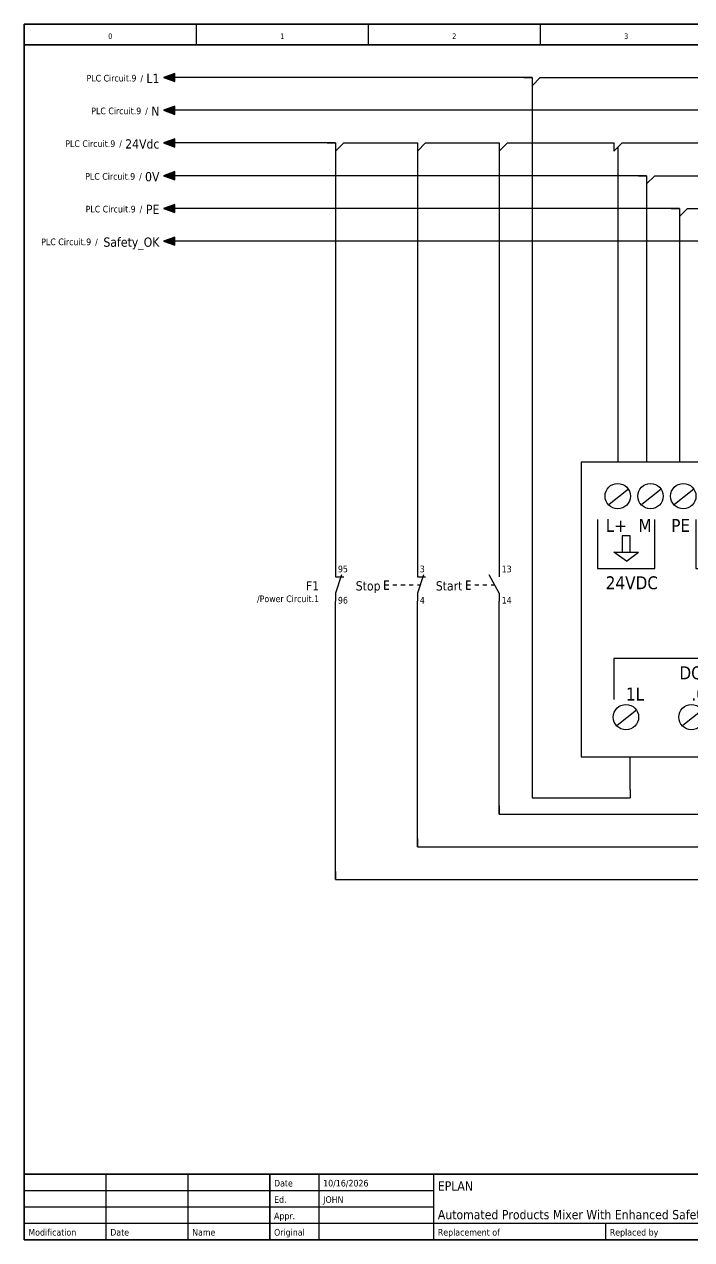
# Model space of a CAD drawing. Header units: millimetres. Extents: x 0 to 420, y 0 to 297.
# Drawn here: x 0 to 163, y 0 to 297 of the extents above; entities that cross this region are included whole.
import ezdxf
from ezdxf.enums import TextEntityAlignment as Align

# ---------------------------------------------------------------- set-up
doc = ezdxf.new("R2010")
doc.units = ezdxf.units.MM
for name, color, linetype, lineweight in [('EPLAN201', 7, 'Continuous', 35), ('EPLAN300', 5, 'Continuous', 25), ('EPLAN304', 5, 'Continuous', 25), ('EPLAN311', 1, 'Continuous', 25), ('EPLAN400', 5, 'Continuous', 35), ('EPLAN403', 5, 'Continuous', 35), ('EPLAN407', 5, 'Continuous', 35), ('EPLAN420', 7, 'Continuous', 35), ('EPLAN421', 5, 'Continuous', 35), ('EPLAN440', 73, 'Continuous', 35), ('EPLAN442', 73, 'Continuous', 35), ('EPLAN451', 7, 'Continuous', 35), ('EPLAN452', 7, 'Continuous', 35), ('EPLAN453', 7, 'Continuous', 35), ('EPLAN500', 7, 'Continuous', 35), ('EPLAN501', 7, 'Continuous', 35), ('EPLAN502', 7, 'Continuous', 35), ('EPLAN503', 7, 'Continuous', 35), ('EPLAN504', 7, 'Continuous', 35), ('EPLAN512', 3, 'Continuous', 35), ('EPLAN514', 5, 'Continuous', 35)]:
    doc.layers.add(name, color=color, linetype=linetype, lineweight=lineweight)
doc.styles.add('Tahoma', font='')
doc.styles.get('Tahoma').set_extended_font_data('Tahoma')

# ---------------------------------------------------------------- blocks, each defined once
blk = doc.blocks.new('EPLFRAME')
at = {"layer": 'EPLAN201', "linetype": 'Continuous', "lineweight": 25, "ltscale": 4}
for p, q in [((42, 297), (42, 292)), ((84, 297), (84, 292)), ((126, 297), (126, 292)), ((20, 0), (20, 16)), ((40, 0), (40, 16)), ((72, 0), (72, 16)), ((100, 0), (100, 16)), ((0, 12), (100, 12)), ((0, 8), (100, 8)), ((0, 4), (184, 4)), ((142, 0), (142, 4))]:
    blk.add_line(p, q, dxfattribs=at)
at = {"layer": 'EPLAN201', "linetype": 'Continuous', "lineweight": 35, "ltscale": 4}
for p, q in [((0, 292), (420, 292)), ((0, 16), (420, 16)), ((60, 0), (60, 16))]:
    blk.add_line(p, q, dxfattribs=at)
blk.add_lwpolyline([(0, 0), (420, 0), (420, 297), (0, 297)], close=True, dxfattribs=at)
at = {"layer": 'EPLAN201', "color": 7, "style": 'Tahoma'}
for s, height, p in [('Date', 1.625, (61, 13)), ('Ed.', 1.625, (61, 9)), ('Appr.', 1.625, (61, 5)), ('Modification', 1.6254, (1, 1)), ('Date', 1.625, (21, 1)), ('Name', 1.625, (41, 1)), ('Original', 1.625, (61, 1)), ('Replacement of', 1.6254, (101, 1)), ('Replaced by', 1.6254, (143, 1))]:
    blk.add_text(s, height=height, dxfattribs=at).set_placement(p)
at = {"layer": 'EPLAN451', "color": 7, "style": 'Tahoma'}
for tag, p, height in [('14_10014', (101, 12), 2.26), ('14_10015', (185, 12), 2.26), ('14_10011', (101, 5), 2.26), ('14_10013', (332, 5), 1.63), ('14_10151', (73, 1), 1.63), ('14_10300', (415, 1), 1.63)]:
    blk.add_attdef(tag, p, '', height=height, dxfattribs=at)
blk.add_attdef('4_25020', text='', height=1.63, dxfattribs=at).set_placement((413, 1), align=Align.RIGHT)
at = {"layer": 'EPLAN452', "color": 7, "style": 'Tahoma'}
for tag, p, height in [('4_11041', (1, 17), 2.26), ('4_11071[1]', (1, 13), 1.63), ('4_11074[1]', (21, 13), 1.63), ('4_11070[1]', (41, 13), 1.63), ('4_11024', (73, 13), 1.63), ('4_11011', (231, 12), 2.26), ('4_11030', (301, 12), 2.26), ('4_20132_1001', (374, 13), 1.63), ('4_11071[2]', (1, 9), 1.63), ('4_11074[2]', (21, 9), 1.63), ('4_11070[2]', (41, 9), 1.63), ('4_11022', (73, 9), 1.63), ('4_20134_1001', (374, 9), 1.63), ('4_11071[3]', (1, 5), 1.63), ('4_11074[3]', (21, 5), 1.63), ('4_11070[3]', (41, 5), 1.63), ('4_11080', (73, 5), 1.63), ('4_11059', (301, 5), 1.63)]:
    blk.add_attdef(tag, p, '', height=height, dxfattribs=at)
for tag, height, p in [('4_11040', 2.26, (419, 17)), ('4_11000', 1.63, (419, 5)), ('4_11085', 1.63, (141, 1)), ('4_11086', 1.63, (183, 1))]:
    blk.add_attdef(tag, text='', height=height, dxfattribs=at).set_placement(p, align=Align.RIGHT)
at = {"layer": 'EPLAN453', "color": 7, "style": 'Tahoma'}
for tag, p in [('53_19005_1', (21, 293)), ('53_19005', (63, 293)), ('53_19005_8', (105, 293)), ('53_19005_6', (147, 293)), ('53_19005_7', (189, 293)), ('53_19005_9', (231, 293)), ('53_19005_3', (273, 293)), ('53_19005_2', (315, 293)), ('53_19005_4', (357, 293)), ('53_19005_5', (399, 293))]:
    blk.add_attdef(tag, text='', height=1.35, dxfattribs=at).set_placement(p, align=Align.BOTTOM_CENTER)
blk = doc.blocks.new('EPLSYM_LibraryIEC_symbol_Symbol16_Variant0_Placement1')
at = {"layer": 'EPLAN300', "lineweight": 25, "ltscale": 4}
for p, q in [((-112.44, 35.41), (-117.17, 31.63)), ((-104.44, 35.41), (-109.17, 31.63)), ((-96.44, 35.41), (-101.17, 31.63)), ((-88.44, 35.41), (-93.17, 31.63)), ((-80.44, 35.41), (-85.17, 31.63)), ((-70.44, 35.41), (-75.17, 31.63)), ((-62.44, 35.41), (-67.17, 31.63)), ((-54.44, 35.41), (-59.17, 31.63)), ((-46.44, 35.41), (-51.17, 31.63)), ((-38.44, 35.41), (-43.17, 31.63)), ((-30.44, 35.41), (-35.17, 31.63)), ((-22.44, 35.41), (-27.17, 31.63)), ((-14.44, 35.41), (-19.17, 31.63)), ((-6.44, 35.41), (-11.17, 31.63)), ((1.56, 35.41), (-3.17, 31.63)), ((9.56, 35.41), (4.83, 31.63)), ((17.56, 35.41), (12.83, 31.63)), ((25.56, 35.41), (20.83, 31.63)), ((33.56, 35.41), (28.83, 31.63)), ((41.56, 35.41), (36.83, 31.63)), ((51.56, 35.41), (46.83, 31.63)), ((59.56, 35.41), (54.83, 31.63)), ((67.56, 35.41), (62.83, 31.63)), ((-120, 28), (-120, 16)), ((-106, 16), (-106, 28)), ((-96, 28), (-96, 16)), ((-82, 16), (-82, 28)), ((-78, 28), (-78, 16)), ((42, 16), (42, 28)), ((46, 28), (46, 16)), ((68, 16), (68, 28)), ((-89.05, 24.15), (-92, 22)), ((-89.05, 24.15), (-86, 22)), ((-86, 22), (-92, 22)), ((-116, 20), (-110, 20)), ((-112.95, 17.85), (-116, 20)), ((-112.95, 17.85), (-110, 20)), ((-120, 16), (-106, 16)), ((-96, 16), (-82, 16)), ((-78, 16), (42, 16)), ((46, 16), (68, 16)), ((-28, -6), (-116, -6)), ((-116, -6), (-116, -16)), ((-28, -16), (-28, -6)), ((70, -6), (-22, -6)), ((-22, -6), (-22, -16)), ((70, -16), (70, -6)), ((-110.44, -18.59), (-115.17, -22.37)), ((-94.44, -18.59), (-99.17, -22.37)), ((-78.44, -18.59), (-83.17, -22.37)), ((-62.44, -18.59), (-67.17, -22.37)), ((-46.44, -18.59), (-51.17, -22.37)), ((-30.44, -18.59), (-35.17, -22.37)), ((-14.44, -18.59), (-19.17, -22.37)), ((3.56, -18.59), (-1.17, -22.37)), ((19.56, -18.59), (14.83, -22.37)), ((35.56, -18.59), (30.83, -22.37)), ((51.56, -18.59), (46.83, -22.37)), ((67.56, -18.59), (62.83, -22.37))]:
    blk.add_line(p, q, dxfattribs=at)
for points in [[(-124, -30), (78, -30), (78, 42), (-124, 42)], [(-114, 20), (-112, 20), (-112, 24), (-114, 24)], [(-90, 18), (-88, 18), (-88, 22), (-90, 22)]]:
    blk.add_lwpolyline(points, close=True, dxfattribs=at)
for centre in [(-115.06, 33.7), (-107.06, 33.7), (-99.06, 33.7), (-91.06, 33.7), (-83.06, 33.7), (-73.06, 33.7), (-65.06, 33.7), (-57.06, 33.7), (-49.06, 33.7), (-41.06, 33.7), (-33.06, 33.7), (-25.06, 33.7), (-17.06, 33.7), (-9.06, 33.7), (-1.06, 33.7), (6.94, 33.7), (14.94, 33.7), (22.94, 33.7), (30.94, 33.7), (38.94, 33.7), (48.94, 33.7), (56.94, 33.7), (64.94, 33.7), (-113.06, -20.3), (-97.06, -20.3), (-81.06, -20.3), (-65.06, -20.3), (-49.06, -20.3), (-33.06, -20.3), (-17.06, -20.3), (0.94, -20.3), (16.94, -20.3), (32.94, -20.3), (48.94, -20.3), (64.94, -20.3)]:
    blk.add_circle(centre, 3.1, dxfattribs=at)
at = {"layer": 'EPLAN300', "color": 5, "style": 'Tahoma'}
for s, height, p in [('L+', 3.16, (-118, 24)), ('M', 3.16, (-110, 24)), ('PE', 3.16, (-102, 24)), ('L+', 3.16, (-94, 24)), ('M', 3.16, (-86, 24)), ('1M', 3.16, (-76, 24)), ('.0', 3.16, (-68, 24)), ('.1', 3.16, (-60, 24)), ('.2', 3.16, (-52, 24)), ('.3', 3.16, (-44, 24)), ('.4', 3.16, (-36, 24)), ('.5', 3.16, (-28, 24)), ('.6', 3.16, (-20, 24)), ('.7', 3.16, (-12, 24)), ('.0', 3.16, (-4, 24)), ('.1', 3.16, (4, 24)), ('.2', 3.16, (12, 24)), ('.3', 3.16, (20, 24)), ('.4', 3.16, (28, 24)), ('.5', 3.16, (36, 24)), ('2M', 3.16, (46, 24)), ('0', 3.16, (54, 24)), ('1', 3.16, (62, 24)), ('DI a', 3.16, (-68, 18)), ('DI b', 3.16, (-4, 18)), ('AI', 3.16, (54, 18)), ('24VDC', 3.16, (-118, 10)), ('24VDC', 3.16, (-94, 10)), ('24VDC INPUTS', 3.1605, (-34, 10)), ('ANALOG INPUTS', 3.1605, (42, 10)), ('DQ a', 3.16, (-100, -12)), ('DQ b', 3.16, (44, -12)), ('1L', 3.16, (-113.06, -17.2)), ('.0', 3.16, (-97.06, -17.2)), ('.1', 3.16, (-81.06, -17.2)), ('.2', 3.16, (-65.06, -17.2)), ('.3', 3.16, (-49.06, -17.2)), ('.4', 3.16, (-33.06, -17.2)), ('2L', 3.16, (-17.06, -17.2)), ('.5', 3.16, (0.94, -17.2)), ('.6', 3.16, (17.73, -17.3)), ('.7', 3.16, (32.94, -17.2)), ('.0', 3.16, (48.94, -17.2)), ('.1', 3.16, (64.94, -17.2))]:
    blk.add_text(s, height=height, dxfattribs=at).set_placement(p, align=Align.BOTTOM_LEFT)
at = {"layer": 'EPLAN420', "color": 7, "style": 'Tahoma'}
for tag, p in [('17_20028[1]', (-113.5, 40.8)), ('17_20028[2]', (-105.5, 40.8)), ('17_20028[3]', (-97.5, 40.8)), ('17_20028[4]', (-89.5, 40.8)), ('17_20028[5]', (-81.5, 40.8)), ('17_20028[6]', (-71.5, 40.8)), ('17_20028[7]', (-63.5, 40.8)), ('17_20028[8]', (-55.5, 40.8)), ('17_20028[9]', (-47.5, 40.8)), ('17_20028[10]', (-39.5, 40.8)), ('17_20028[11]', (-31.5, 40.8)), ('17_20028[12]', (-23.5, 40.8)), ('17_20028[13]', (-15.5, 40.8)), ('17_20028[14]', (-7.5, 40.8)), ('17_20028[15]', (0.5, 40.8)), ('17_20028[16]', (8.5, 40.8)), ('17_20028[17]', (16.5, 40.8)), ('17_20028[18]', (24.5, 40.8)), ('17_20028[19]', (32.5, 40.8)), ('17_20028[20]', (40.5, 40.8)), ('17_20028[21]', (50.5, 40.8)), ('17_20028[22]', (58.5, 40.8)), ('17_20028[23]', (66.5, 40.8)), ('17_20028[35]', (-113.5, -31.7)), ('17_20028[24]', (-97.5, -31.7)), ('17_20028[25]', (-81.5, -31.7)), ('17_20028[26]', (-65.5, -31.7)), ('17_20028[27]', (-49.5, -31.7)), ('17_20028[28]', (-33.5, -31.7)), ('17_20028[29]', (-17.5, -31.7)), ('17_20028[30]', (0.5, -31.7)), ('17_20028[31]', (16.5, -31.7)), ('17_20028[32]', (32.5, -31.7)), ('17_20028[33]', (48.5, -31.7)), ('17_20028[34]', (64.5, -31.7))]:
    blk.add_attdef(tag, text='', height=1.63, dxfattribs=at).set_placement(p, align=Align.BOTTOM_LEFT)
at = {"layer": 'EPLAN421', "color": 5, "style": 'Tahoma'}
for tag, p in [('17_20029[1]', (-113.5, 43.5)), ('17_20029[2]', (-105.5, 43.5)), ('17_20029[3]', (-97.5, 43.5)), ('17_20029[4]', (-89.5, 43.5)), ('17_20029[5]', (-81.5, 43.5)), ('17_20029[6]', (-71.5, 43.5)), ('17_20029[7]', (-63.5, 43.5)), ('17_20029[8]', (-55.5, 43.5)), ('17_20029[9]', (-47.5, 43.5)), ('17_20029[10]', (-39.5, 43.5)), ('17_20029[11]', (-31.5, 43.5)), ('17_20029[12]', (-23.5, 43.5)), ('17_20029[13]', (-15.5, 43.5)), ('17_20029[14]', (-7.5, 43.5)), ('17_20029[15]', (0.5, 43.5)), ('17_20029[16]', (8.5, 43.5)), ('17_20029[17]', (16.5, 43.5)), ('17_20029[18]', (24.5, 43.5)), ('17_20029[19]', (32.5, 43.5)), ('17_20029[20]', (40.5, 43.5)), ('17_20029[21]', (50.5, 43.5)), ('17_20029[22]', (58.5, 43.5)), ('17_20029[23]', (66.5, 43.5)), ('17_20029[35]', (-113.5, -33.65)), ('17_20029[24]', (-97.5, -33.65)), ('17_20029[25]', (-81.5, -33.65)), ('17_20029[26]', (-65.5, -33.65)), ('17_20029[27]', (-49.5, -33.65)), ('17_20029[28]', (-33.5, -33.65)), ('17_20029[29]', (-17.5, -33.65)), ('17_20029[30]', (0.5, -33.65)), ('17_20029[31]', (16.5, -33.65)), ('17_20029[32]', (32.5, -33.65)), ('17_20029[33]', (48.5, -33.65)), ('17_20029[34]', (64.5, -33.65))]:
    blk.add_attdef(tag, text='', height=1.17, dxfattribs=at).set_placement(p, align=Align.BOTTOM_LEFT)
blk = doc.blocks.new('EPLSYM_LibraryIEC_symbol_Symbol36_Variant0_Placement1')
at = {"layer": 'EPLAN300', "linetype": 'Continuous', "lineweight": 25}
for p, q in [((0, 4), (0, 2)), ((0, -2), (0, -4))]:
    blk.add_line(p, q, dxfattribs=at)
at = {"layer": 'EPLAN300', "linetype": 'Continuous', "lineweight": 25, "ltscale": 4}
for p, q in [((-8, 1), (-8, -1)), ((-8, 1), (-7, 1)), ((-8, 0), (-7, 0)), ((-6, 0), (-5, 0)), ((-4, 0), (-3, 0)), ((-2, 0), (-1, 0)), ((1.5, 2.5), (0, -2)), ((0, 2), (2, 2)), ((0, 0), (0.65, 0)), ((-8, -1), (-7, -1))]:
    blk.add_line(p, q, dxfattribs=at)
at = {"layer": 'EPLAN400', "color": 5, "style": 'Tahoma'}
blk.add_attdef('17_20010', text='', height=2.26, dxfattribs=at).set_placement((-9, -0.23), align=Align.MIDDLE_RIGHT)
at = {"layer": 'EPLAN420', "color": 7, "style": 'Tahoma'}
blk.add_attdef('17_20028[1]', text='', height=1.63, dxfattribs=at).set_placement((0.6, 2.6), align=Align.BOTTOM_LEFT)
blk.add_attdef('17_20028[2]', text='', height=1.63, dxfattribs=at).set_placement((0.6, -2.93), align=Align.TOP_LEFT)
at = {"layer": 'EPLAN421', "color": 5, "style": 'Tahoma'}
blk.add_attdef('17_20029[1]', text='', height=1.17, dxfattribs=at).set_placement((0.6, 5.3), align=Align.BOTTOM_LEFT)
blk.add_attdef('17_20029[2]', text='', height=1.17, dxfattribs=at).set_placement((0.6, -5.53), align=Align.TOP_LEFT)
at = {"layer": 'EPLAN440', "color": 73, "style": 'Tahoma'}
blk.add_attdef('17_20300', text='', height=1.63, dxfattribs=at).set_placement((-9, -3.39), align=Align.MIDDLE_RIGHT)
at = {"layer": 'EPLAN500', "color": 7, "style": 'Tahoma'}
blk.add_attdef('17_20027', text='', height=1.63, dxfattribs=at).set_placement((-9, -6.09), align=Align.MIDDLE_RIGHT)
at = {"layer": 'EPLAN501', "color": 7, "style": 'Tahoma'}
blk.add_attdef('17_20011', text='', height=1.63, dxfattribs=at).set_placement((-9, -11.49), align=Align.MIDDLE_RIGHT)
at = {"layer": 'EPLAN502', "color": 7, "style": 'Tahoma'}
blk.add_attdef('17_20025', text='', height=1.63, dxfattribs=at).set_placement((-9, -14.19), align=Align.MIDDLE_RIGHT)
at = {"layer": 'EPLAN503', "color": 7, "style": 'Tahoma'}
blk.add_attdef('17_20024', text='', height=1.63, dxfattribs=at).set_placement((-9, -16.89), align=Align.MIDDLE_RIGHT)
at = {"layer": 'EPLAN504', "color": 7, "style": 'Tahoma'}
blk.add_attdef('17_20901[1]', text='', height=1.63, dxfattribs=at).set_placement((-9, -8.79), align=Align.MIDDLE_RIGHT)
at = {"layer": 'EPLAN512', "color": 3, "style": 'Tahoma'}
blk.add_attdef('17_20201[1]', text='', height=1.63, dxfattribs=at).set_placement((-9, -19.59), align=Align.MIDDLE_RIGHT)
blk = doc.blocks.new('EPLSYM_LibraryIEC_symbol_Symbol2_Variant0_Placement1')
at = {"layer": 'EPLAN300', "linetype": 'Continuous', "lineweight": 25}
for p, q in [((0, 4), (0, 2)), ((0, -2), (0, -4))]:
    blk.add_line(p, q, dxfattribs=at)
at = {"layer": 'EPLAN300', "linetype": 'Continuous', "lineweight": 25, "ltscale": 4}
for p, q in [((1.5, 2.5), (0, -2)), ((0, 2), (2, 2))]:
    blk.add_line(p, q, dxfattribs=at)
at = {"layer": 'EPLAN400', "color": 5, "style": 'Tahoma'}
blk.add_attdef('17_20010', text='', height=2.26, dxfattribs=at).set_placement((-4, -0.23), align=Align.MIDDLE_RIGHT)
at = {"layer": 'EPLAN420', "color": 7, "style": 'Tahoma'}
blk.add_attdef('17_20028[1]', text='', height=1.63, dxfattribs=at).set_placement((0.6, 2.6), align=Align.BOTTOM_LEFT)
blk.add_attdef('17_20028[2]', text='', height=1.63, dxfattribs=at).set_placement((0.6, -2.93), align=Align.TOP_LEFT)
at = {"layer": 'EPLAN421', "color": 5, "style": 'Tahoma'}
blk.add_attdef('17_20029[1]', text='', height=1.17, dxfattribs=at).set_placement((0.6, 5.3), align=Align.BOTTOM_LEFT)
blk.add_attdef('17_20029[2]', text='', height=1.17, dxfattribs=at).set_placement((0.6, -5.53), align=Align.TOP_LEFT)
at = {"layer": 'EPLAN440', "color": 73, "style": 'Tahoma'}
blk.add_attdef('17_20300', text='', height=1.63, dxfattribs=at).set_placement((-4, -3.39), align=Align.MIDDLE_RIGHT)
at = {"layer": 'EPLAN500', "color": 7, "style": 'Tahoma'}
blk.add_attdef('17_20027', text='', height=1.63, dxfattribs=at).set_placement((-4, -6.09), align=Align.MIDDLE_RIGHT)
at = {"layer": 'EPLAN501', "color": 7, "style": 'Tahoma'}
blk.add_attdef('17_20011', text='', height=1.63, dxfattribs=at).set_placement((-4, -11.49), align=Align.MIDDLE_RIGHT)
at = {"layer": 'EPLAN502', "color": 7, "style": 'Tahoma'}
blk.add_attdef('17_20025', text='', height=1.63, dxfattribs=at).set_placement((-4, -14.19), align=Align.MIDDLE_RIGHT)
at = {"layer": 'EPLAN503', "color": 7, "style": 'Tahoma'}
blk.add_attdef('17_20024', text='', height=1.63, dxfattribs=at).set_placement((-4, -16.89), align=Align.MIDDLE_RIGHT)
at = {"layer": 'EPLAN504', "color": 7, "style": 'Tahoma'}
blk.add_attdef('17_20901[1]', text='', height=1.63, dxfattribs=at).set_placement((-4, -8.79), align=Align.MIDDLE_RIGHT)
at = {"layer": 'EPLAN512', "color": 3, "style": 'Tahoma'}
blk.add_attdef('17_20201[1]', text='', height=1.63, dxfattribs=at).set_placement((-4, -19.59), align=Align.MIDDLE_RIGHT)
blk = doc.blocks.new('EPLSYM_LibraryIEC_symbol_Symbol35_Variant0_Placement1')
at = {"layer": 'EPLAN300', "linetype": 'Continuous', "lineweight": 25}
for p, q in [((0, 4), (0, 2)), ((0, -2), (0, -4))]:
    blk.add_line(p, q, dxfattribs=at)
at = {"layer": 'EPLAN300', "linetype": 'Continuous', "lineweight": 25, "ltscale": 4}
for p, q in [((-8, 1), (-7, 1)), ((-8, 1), (-8, -1)), ((-8, 0), (-7, 0)), ((-6, 0), (-5, 0)), ((-4, 0), (-3, 0)), ((0, -2), (-2.5, 2.5)), ((-2, 0), (-1.12, 0)), ((-8, -1), (-7, -1))]:
    blk.add_line(p, q, dxfattribs=at)
at = {"layer": 'EPLAN400', "color": 5, "style": 'Tahoma'}
blk.add_attdef('17_20010', text='', height=2.26, dxfattribs=at).set_placement((-9, -0.23), align=Align.MIDDLE_RIGHT)
at = {"layer": 'EPLAN420', "color": 7, "style": 'Tahoma'}
blk.add_attdef('17_20028[1]', text='', height=1.63, dxfattribs=at).set_placement((0.6, 2.6), align=Align.BOTTOM_LEFT)
blk.add_attdef('17_20028[2]', text='', height=1.63, dxfattribs=at).set_placement((0.6, -2.93), align=Align.TOP_LEFT)
at = {"layer": 'EPLAN421', "color": 5, "style": 'Tahoma'}
blk.add_attdef('17_20029[1]', text='', height=1.17, dxfattribs=at).set_placement((0.6, 5.3), align=Align.BOTTOM_LEFT)
blk.add_attdef('17_20029[2]', text='', height=1.17, dxfattribs=at).set_placement((0.6, -5.53), align=Align.TOP_LEFT)
at = {"layer": 'EPLAN440', "color": 73, "style": 'Tahoma'}
blk.add_attdef('17_20300', text='', height=1.63, dxfattribs=at).set_placement((-9, -3.39), align=Align.MIDDLE_RIGHT)
at = {"layer": 'EPLAN500', "color": 7, "style": 'Tahoma'}
blk.add_attdef('17_20027', text='', height=1.63, dxfattribs=at).set_placement((-9, -6.09), align=Align.MIDDLE_RIGHT)
at = {"layer": 'EPLAN501', "color": 7, "style": 'Tahoma'}
blk.add_attdef('17_20011', text='', height=1.63, dxfattribs=at).set_placement((-9, -11.49), align=Align.MIDDLE_RIGHT)
at = {"layer": 'EPLAN502', "color": 7, "style": 'Tahoma'}
blk.add_attdef('17_20025', text='', height=1.63, dxfattribs=at).set_placement((-9, -14.19), align=Align.MIDDLE_RIGHT)
at = {"layer": 'EPLAN503', "color": 7, "style": 'Tahoma'}
blk.add_attdef('17_20024', text='', height=1.63, dxfattribs=at).set_placement((-9, -16.89), align=Align.MIDDLE_RIGHT)
at = {"layer": 'EPLAN504', "color": 7, "style": 'Tahoma'}
blk.add_attdef('17_20901[1]', text='', height=1.63, dxfattribs=at).set_placement((-9, -8.79), align=Align.MIDDLE_RIGHT)
at = {"layer": 'EPLAN512', "color": 3, "style": 'Tahoma'}
blk.add_attdef('17_20201[1]', text='', height=1.63, dxfattribs=at).set_placement((-9, -19.59), align=Align.MIDDLE_RIGHT)
blk = doc.blocks.new('EPLSYM_LibrarySPECIAL_Symbol4_Variant0_Placement1_2')
at = {"layer": 'EPLAN304', "lineweight": 25, "ltscale": 4}
blk.add_line((0, 0), (0, 8), dxfattribs=at)
at = {"layer": 'EPLAN407', "color": 5, "style": 'Tahoma'}
blk.add_attdef('17_20010', text='', height=2.26, dxfattribs=at).set_placement((0, 20.4), align=Align.BOTTOM_RIGHT)
at = {"layer": 'EPLAN440', "color": 73, "style": 'Tahoma'}
blk.add_attdef('17_20300', text='', height=1.63, dxfattribs=at).set_placement((0, 17.7), align=Align.BOTTOM_RIGHT)
at = {"layer": 'EPLAN501', "color": 7, "style": 'Tahoma'}
blk.add_attdef('17_20011', text='', height=1.63, dxfattribs=at).set_placement((0, 0), align=Align.BOTTOM_RIGHT)
at = {"layer": 'EPLAN514', "color": 5, "style": 'Tahoma'}
for tag, p in [('17_20040', (0, 13.95)), ('17_20041', (0, 10.2)), ('17_20053', (0, 6.45)), ('17_20044', (0, 2.7))]:
    blk.add_attdef(tag, text='', height=2.26, dxfattribs=at).set_placement(p, align=Align.BOTTOM_RIGHT)
blk = doc.blocks.new('EPLSYM_LibrarySPECIAL_Symbol4_Variant0_Placement1_3')
at = {"layer": 'EPLAN304', "lineweight": 25, "ltscale": 4}
blk.add_line((0, 0), (0, -68), dxfattribs=at)
at = {"layer": 'EPLAN407', "color": 5, "style": 'Tahoma'}
blk.add_attdef('17_20010', text='', height=2.26, dxfattribs=at).set_placement((0, 20.4), align=Align.BOTTOM_RIGHT)
at = {"layer": 'EPLAN440', "color": 73, "style": 'Tahoma'}
blk.add_attdef('17_20300', text='', height=1.63, dxfattribs=at).set_placement((0, 17.7), align=Align.BOTTOM_RIGHT)
at = {"layer": 'EPLAN501', "color": 7, "style": 'Tahoma'}
blk.add_attdef('17_20011', text='', height=1.63, dxfattribs=at).set_placement((0, 0), align=Align.BOTTOM_RIGHT)
at = {"layer": 'EPLAN514', "color": 5, "style": 'Tahoma'}
for tag, p in [('17_20040', (0, 13.95)), ('17_20041', (0, 10.2)), ('17_20053', (0, 6.45)), ('17_20044', (0, 2.7))]:
    blk.add_attdef(tag, text='', height=2.26, dxfattribs=at).set_placement(p, align=Align.BOTTOM_RIGHT)
blk = doc.blocks.new('EPLSYM_LibrarySPECIAL_Symbol4_Variant0_Placement1_4')
at = {"layer": 'EPLAN304', "lineweight": 25, "ltscale": 4}
blk.add_line((0, 0), (0, -61), dxfattribs=at)
at = {"layer": 'EPLAN407', "color": 5, "style": 'Tahoma'}
blk.add_attdef('17_20010', text='', height=2.26, dxfattribs=at).set_placement((0, 20.4), align=Align.BOTTOM_RIGHT)
at = {"layer": 'EPLAN440', "color": 73, "style": 'Tahoma'}
blk.add_attdef('17_20300', text='', height=1.63, dxfattribs=at).set_placement((0, 17.7), align=Align.BOTTOM_RIGHT)
at = {"layer": 'EPLAN501', "color": 7, "style": 'Tahoma'}
blk.add_attdef('17_20011', text='', height=1.63, dxfattribs=at).set_placement((0, 0), align=Align.BOTTOM_RIGHT)
at = {"layer": 'EPLAN514', "color": 5, "style": 'Tahoma'}
for tag, p in [('17_20040', (0, 13.95)), ('17_20041', (0, 10.2)), ('17_20053', (0, 6.45)), ('17_20044', (0, 2.7))]:
    blk.add_attdef(tag, text='', height=2.26, dxfattribs=at).set_placement(p, align=Align.BOTTOM_RIGHT)
blk = doc.blocks.new('EPLSYM_LibrarySPECIAL_Symbol4_Variant0_Placement1_7')
at = {"layer": 'EPLAN304', "lineweight": 25, "ltscale": 4}
blk.add_line((0, 0), (0, -77), dxfattribs=at)
at = {"layer": 'EPLAN407', "color": 5, "style": 'Tahoma'}
blk.add_attdef('17_20010', text='', height=2.26, dxfattribs=at).set_placement((0, 20.4), align=Align.BOTTOM_RIGHT)
at = {"layer": 'EPLAN440', "color": 73, "style": 'Tahoma'}
blk.add_attdef('17_20300', text='', height=1.63, dxfattribs=at).set_placement((0, 17.7), align=Align.BOTTOM_RIGHT)
at = {"layer": 'EPLAN501', "color": 7, "style": 'Tahoma'}
blk.add_attdef('17_20011', text='', height=1.63, dxfattribs=at).set_placement((0, 0), align=Align.BOTTOM_RIGHT)
at = {"layer": 'EPLAN514', "color": 5, "style": 'Tahoma'}
for tag, p in [('17_20040', (0, 13.95)), ('17_20041', (0, 10.2)), ('17_20053', (0, 6.45)), ('17_20044', (0, 2.7))]:
    blk.add_attdef(tag, text='', height=2.26, dxfattribs=at).set_placement(p, align=Align.BOTTOM_RIGHT)
blk = doc.blocks.new('EPLSYM_LibrarySPECIAL_Symbol8_Variant2_Placement1')
at = {"layer": 'EPLAN311', "linetype": 'Continuous', "ltscale": 4}
blk.add_hatch(color=256, dxfattribs=at).paths.add_polyline_path([(0.75, 1), (-2, 0), (0.75, -1)], flags=0)
blk.add_line((2, 0), (0.75, 0), dxfattribs=at)
blk.add_lwpolyline([(0.75, 1), (-2, 0), (0.75, -1)], close=True, dxfattribs=at)
at = {"layer": 'EPLAN403', "color": 5, "style": 'Tahoma'}
blk.add_attdef('70_20010', text='', height=2.2575, dxfattribs=at).set_placement((-3, -0.22575), align=Align.MIDDLE_RIGHT)
at = {"layer": 'EPLAN442', "color": 73, "style": 'Tahoma'}
for tag, p in [('70_24300', (-81.5, -0.16254)), ('70_24350', (-23.82, -0.16254))]:
    blk.add_attdef(tag, text='', height=1.6254, dxfattribs=at).set_placement(p, align=Align.MIDDLE_RIGHT)

msp = doc.modelspace()

# ---------------------------------------------------------------- linework, layer by layer
at = {"layer": 'EPLAN311', "ltscale": 4}
for p, q in [((124, 284), (36, 284)), ((122, 284), (124, 284)), ((124, 284), (124, 108)), ((124, 284), (124, 282)), ((124, 282), (126, 284)), ((126, 284), (384, 284)), ((76, 268), (36, 268)), ((76, 268), (76, 164)), ((78, 268), (96, 268)), ((96, 268), (96, 164)), ((98, 268), (116, 268)), ((116, 268), (116, 164)), ((118, 268), (144, 268)), ((142, 268), (144, 268)), ((144, 268), (144, 266)), ((144, 266), (146, 268)), ((146, 268), (384, 268)), ((152, 260), (36, 260)), ((150, 260), (152, 260)), ((152, 260), (152, 258)), ((152, 258), (154, 260)), ((154, 260), (188, 260)), ((160, 252), (36, 252)), ((158, 252), (160, 252)), ((160, 252), (160, 250)), ((160, 250), (162, 252)), ((162, 252), (384, 252)), ((196, 244), (36, 244)), ((76, 88), (76, 156)), ((96, 96), (96, 156)), ((116, 104), (116, 156)), ((124, 110), (124, 108)), ((148, 110), (148, 108)), ((124, 108), (148, 108)), ((124, 108), (126, 108)), ((146, 108), (148, 108)), ((116, 104), (348, 104)), ((96, 96), (356, 96)), ((76, 88), (364, 88))]:
    msp.add_line(p, q, dxfattribs=at)
at = {"layer": 'EPLAN311', "color": 7, "ltscale": 4}
msp.add_line((376, 276), (36, 276), dxfattribs=at)
at = {"layer": 'EPLAN311', "color": 1, "linetype": 'Continuous', "lineweight": 25, "ltscale": 4}
for p, q in [((74, 268), (76, 268)), ((76, 268), (76, 266)), ((76, 266), (78, 268)), ((94, 268), (96, 268)), ((96, 268), (96, 266)), ((96, 266), (98, 268)), ((114, 268), (116, 268)), ((116, 268), (116, 266)), ((116, 266), (118, 268)), ((116, 106), (116, 104)), ((116, 104), (118, 104)), ((96, 98), (96, 96)), ((96, 96), (98, 96)), ((76, 90), (76, 88)), ((76, 88), (78, 88))]:
    msp.add_line(p, q, dxfattribs=at)

# ---------------------------------------------------------------- block references
ref = msp.add_blockref('EPLFRAME', (0, 0))
ref.add_attrib('14_10011', 'Automated Products Mixer With Enhanced Safety Features', (101, 5), dxfattribs={"layer": 'EPLAN451', "color": 7, "height": 2.2575, "style": 'Tahoma'})
ref.add_attrib('14_10014', 'EPLAN', (101, 12), dxfattribs={"layer": 'EPLAN451', "color": 7, "height": 2.2575, "style": 'Tahoma'})
ref.add_attrib('4_11022', 'JOHN', (73, 9), dxfattribs={"layer": 'EPLAN452', "color": 7, "height": 1.6254, "style": 'Tahoma'})
ref.add_attrib('53_19005', '1', dxfattribs={"layer": 'EPLAN453', "color": 7, "height": 1.3545, "style": 'Tahoma'}).set_placement((63, 293), align=Align.BOTTOM_CENTER)
ref.add_attrib('53_19005_1', '0', dxfattribs={"layer": 'EPLAN453', "color": 7, "height": 1.3545, "style": 'Tahoma'}).set_placement((21, 293), align=Align.BOTTOM_CENTER)
ref.add_attrib('53_19005_6', '3', dxfattribs={"layer": 'EPLAN453', "color": 7, "height": 1.3545, "style": 'Tahoma'}).set_placement((147, 293), align=Align.BOTTOM_CENTER)
ref.add_attrib('4_11024', '10/16/2026', (73, 13), dxfattribs={"layer": 'EPLAN452', "color": 7, "height": 1.6254, "style": 'Tahoma'})
ref.add_attrib('53_19005_8', '2', dxfattribs={"layer": 'EPLAN453', "color": 7, "height": 1.3545, "style": 'Tahoma'}).set_placement((105, 293), align=Align.BOTTOM_CENTER)
ref = msp.add_blockref('EPLSYM_LibrarySPECIAL_Symbol8_Variant2_Placement1', (36, 284))
ref.add_attrib('70_20010', 'L1', dxfattribs={"layer": 'EPLAN403', "color": 5, "height": 2.2575, "style": 'Tahoma'}).set_placement((33, 283.77425), align=Align.MIDDLE_RIGHT)
ref.add_attrib('70_24350', '/', dxfattribs={"layer": 'EPLAN442', "color": 73, "height": 1.6254, "style": 'Tahoma'}).set_placement((29, 283.83746), align=Align.MIDDLE_RIGHT)
ref.add_attrib('70_24300', 'PLC Circuit.9', dxfattribs={"layer": 'EPLAN442', "color": 73, "height": 1.6254, "style": 'Tahoma'}).set_placement((27.39, 283.83746), align=Align.MIDDLE_RIGHT)
ref = msp.add_blockref('EPLSYM_LibrarySPECIAL_Symbol8_Variant2_Placement1', (36, 276))
ref.add_attrib('70_20010', 'N', dxfattribs={"layer": 'EPLAN403', "color": 5, "height": 2.2575, "style": 'Tahoma'}).set_placement((33, 275.77425), align=Align.MIDDLE_RIGHT)
ref.add_attrib('70_24350', '/', dxfattribs={"layer": 'EPLAN442', "color": 73, "height": 1.6254, "style": 'Tahoma'}).set_placement((30.17, 275.83746), align=Align.MIDDLE_RIGHT)
ref.add_attrib('70_24300', 'PLC Circuit.9', dxfattribs={"layer": 'EPLAN442', "color": 73, "height": 1.6254, "style": 'Tahoma'}).set_placement((28.56, 275.83746), align=Align.MIDDLE_RIGHT)
ref = msp.add_blockref('EPLSYM_LibrarySPECIAL_Symbol8_Variant2_Placement1', (36, 268))
ref.add_attrib('70_20010', '24Vdc', dxfattribs={"layer": 'EPLAN403', "color": 5, "height": 2.2575, "style": 'Tahoma'}).set_placement((33, 267.77425), align=Align.MIDDLE_RIGHT)
ref.add_attrib('70_24350', '/', dxfattribs={"layer": 'EPLAN442', "color": 73, "height": 1.6254, "style": 'Tahoma'}).set_placement((23.83, 267.83746), align=Align.MIDDLE_RIGHT)
ref.add_attrib('70_24300', 'PLC Circuit.9', dxfattribs={"layer": 'EPLAN442', "color": 73, "height": 1.6254, "style": 'Tahoma'}).set_placement((22.22, 267.83746), align=Align.MIDDLE_RIGHT)
for name, p in [('EPLSYM_LibrarySPECIAL_Symbol4_Variant0_Placement1_7', (145, 267)), ('EPLSYM_LibrarySPECIAL_Symbol4_Variant0_Placement1_3', (152, 258)), ('EPLSYM_LibrarySPECIAL_Symbol4_Variant0_Placement1_4', (160, 251)), ('EPLSYM_LibraryIEC_symbol_Symbol16_Variant0_Placement1', (260, 148)), ('EPLSYM_LibrarySPECIAL_Symbol4_Variant0_Placement1_2', (148, 110))]:
    msp.add_blockref(name, p)
ref = msp.add_blockref('EPLSYM_LibrarySPECIAL_Symbol8_Variant2_Placement1', (36, 260))
ref.add_attrib('70_20010', '0V', dxfattribs={"layer": 'EPLAN403', "color": 5, "height": 2.2575, "style": 'Tahoma'}).set_placement((33, 259.77425), align=Align.MIDDLE_RIGHT)
ref.add_attrib('70_24350', '/', dxfattribs={"layer": 'EPLAN442', "color": 73, "height": 1.6254, "style": 'Tahoma'}).set_placement((28.69, 259.83746), align=Align.MIDDLE_RIGHT)
ref.add_attrib('70_24300', 'PLC Circuit.9', dxfattribs={"layer": 'EPLAN442', "color": 73, "height": 1.6254, "style": 'Tahoma'}).set_placement((27.08, 259.83746), align=Align.MIDDLE_RIGHT)
ref = msp.add_blockref('EPLSYM_LibrarySPECIAL_Symbol8_Variant2_Placement1', (36, 252))
ref.add_attrib('70_20010', 'PE', dxfattribs={"layer": 'EPLAN403', "color": 5, "height": 2.2575, "style": 'Tahoma'}).set_placement((33, 251.77425), align=Align.MIDDLE_RIGHT)
ref.add_attrib('70_24350', '/', dxfattribs={"layer": 'EPLAN442', "color": 73, "height": 1.6254, "style": 'Tahoma'}).set_placement((28.8, 251.83746), align=Align.MIDDLE_RIGHT)
ref.add_attrib('70_24300', 'PLC Circuit.9', dxfattribs={"layer": 'EPLAN442', "color": 73, "height": 1.6254, "style": 'Tahoma'}).set_placement((27.19, 251.83746), align=Align.MIDDLE_RIGHT)
ref = msp.add_blockref('EPLSYM_LibrarySPECIAL_Symbol8_Variant2_Placement1', (36, 244))
ref.add_attrib('70_20010', 'Safety_OK', dxfattribs={"layer": 'EPLAN403', "color": 5, "height": 2.2575, "style": 'Tahoma'}).set_placement((33, 243.77425), align=Align.MIDDLE_RIGHT)
ref.add_attrib('70_24350', '/', dxfattribs={"layer": 'EPLAN442', "color": 73, "height": 1.6254, "style": 'Tahoma'}).set_placement((17.94, 243.83746), align=Align.MIDDLE_RIGHT)
ref.add_attrib('70_24300', 'PLC Circuit.9', dxfattribs={"layer": 'EPLAN442', "color": 73, "height": 1.6254, "style": 'Tahoma'}).set_placement((16.33, 243.83746), align=Align.MIDDLE_RIGHT)
ref = msp.add_blockref('EPLSYM_LibraryIEC_symbol_Symbol2_Variant0_Placement1', (76, 160))
ref.add_attrib('17_20028[1]', '95', dxfattribs={"layer": 'EPLAN420', "color": 7, "height": 1.6254, "style": 'Tahoma'}).set_placement((76.6, 162.6), align=Align.BOTTOM_LEFT)
ref.add_attrib('17_20028[2]', '96', dxfattribs={"layer": 'EPLAN420', "color": 7, "height": 1.6254, "style": 'Tahoma'}).set_placement((76.6, 157.07492), align=Align.TOP_LEFT)
ref.add_attrib('17_20010', 'F1', dxfattribs={"layer": 'EPLAN400', "color": 5, "height": 2.2575, "style": 'Tahoma'}).set_placement((72, 159.77425), align=Align.MIDDLE_RIGHT)
ref.add_attrib('17_20300', '/Power Circuit.1', dxfattribs={"layer": 'EPLAN440', "color": 73, "height": 1.6254, "style": 'Tahoma'}).set_placement((72, 156.61246), align=Align.MIDDLE_RIGHT)
ref = msp.add_blockref('EPLSYM_LibraryIEC_symbol_Symbol36_Variant0_Placement1', (96, 160))
ref.add_attrib('17_20028[1]', '3', dxfattribs={"layer": 'EPLAN420', "color": 7, "height": 1.6254, "style": 'Tahoma'}).set_placement((96.6, 162.6), align=Align.BOTTOM_LEFT)
ref.add_attrib('17_20028[2]', '4', dxfattribs={"layer": 'EPLAN420', "color": 7, "height": 1.6254, "style": 'Tahoma'}).set_placement((96.6, 157.07492), align=Align.TOP_LEFT)
ref.add_attrib('17_20010', 'Stop', dxfattribs={"layer": 'EPLAN400', "color": 5, "height": 2.2575, "style": 'Tahoma'}).set_placement((87, 159.77265), align=Align.MIDDLE_RIGHT)
ref = msp.add_blockref('EPLSYM_LibraryIEC_symbol_Symbol35_Variant0_Placement1', (116, 160))
ref.add_attrib('17_20028[1]', '13', dxfattribs={"layer": 'EPLAN420', "color": 7, "height": 1.6254, "style": 'Tahoma'}).set_placement((116.6, 162.6), align=Align.BOTTOM_LEFT)
ref.add_attrib('17_20028[2]', '14', dxfattribs={"layer": 'EPLAN420', "color": 7, "height": 1.6254, "style": 'Tahoma'}).set_placement((116.6, 157.07492), align=Align.TOP_LEFT)
ref.add_attrib('17_20010', 'Start', dxfattribs={"layer": 'EPLAN400', "color": 5, "height": 2.2575, "style": 'Tahoma'}).set_placement((107, 159.77265), align=Align.MIDDLE_RIGHT)

doc.saveas('drawing.dxf')
